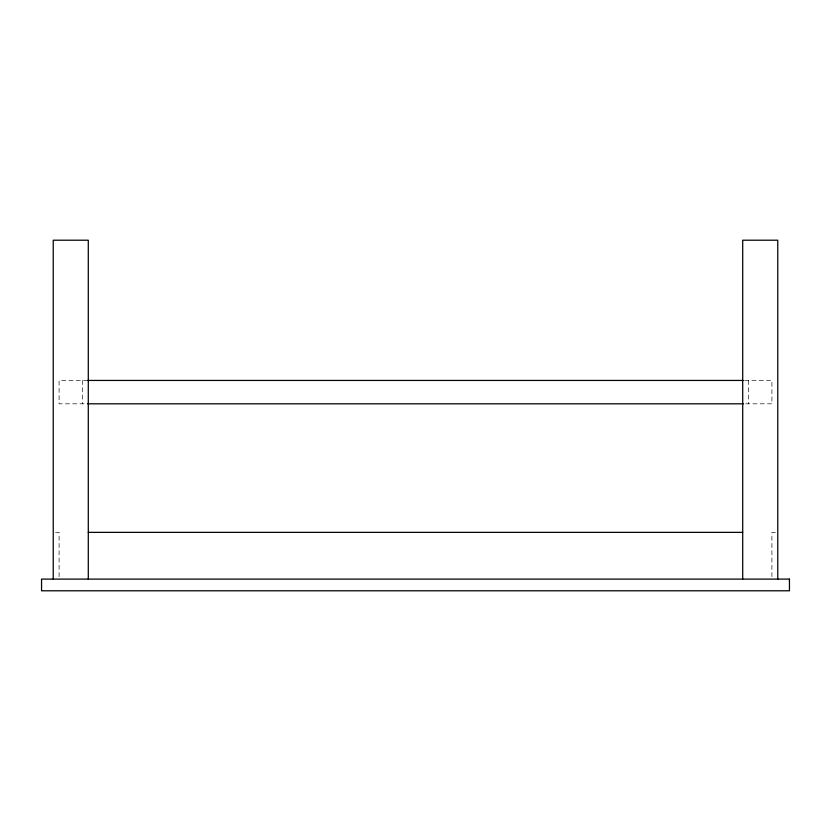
<?xml version="1.0" encoding="UTF-8"?>
<svg xmlns="http://www.w3.org/2000/svg" width="831" height="831" viewBox="0 0 831 831"><rect width="100%" height="100%" fill="white"/><g stroke="black" fill="none" stroke-linecap="round" stroke-linejoin="round"><path stroke-width="0.62" stroke-dasharray="4.16 3.12" d="M87.65 380.442L59.084 380.442L59.084 403.814L87.65 403.814M744.659 380.442L771.916 380.442L771.916 403.814L744.659 403.814M55.573 532.359L59.084 532.359L59.084 577.805M775.427 532.359L771.916 532.359L771.916 579.103M748.544 380.442L748.544 403.814M82.456 380.442L82.456 403.814"/><path stroke-width="1.25" d="M87.65 380.442L743.35 380.442M87.65 403.814L743.35 403.814M88.294 532.359L742.706 532.359M777.764 579.103L777.764 240.211L742.706 240.211L742.706 579.103M88.294 579.103L88.294 240.211L53.236 240.211L53.236 579.103M789.45 579.103L41.55 579.103L41.55 590.789L789.45 590.789L789.45 579.103"/></g></svg>
